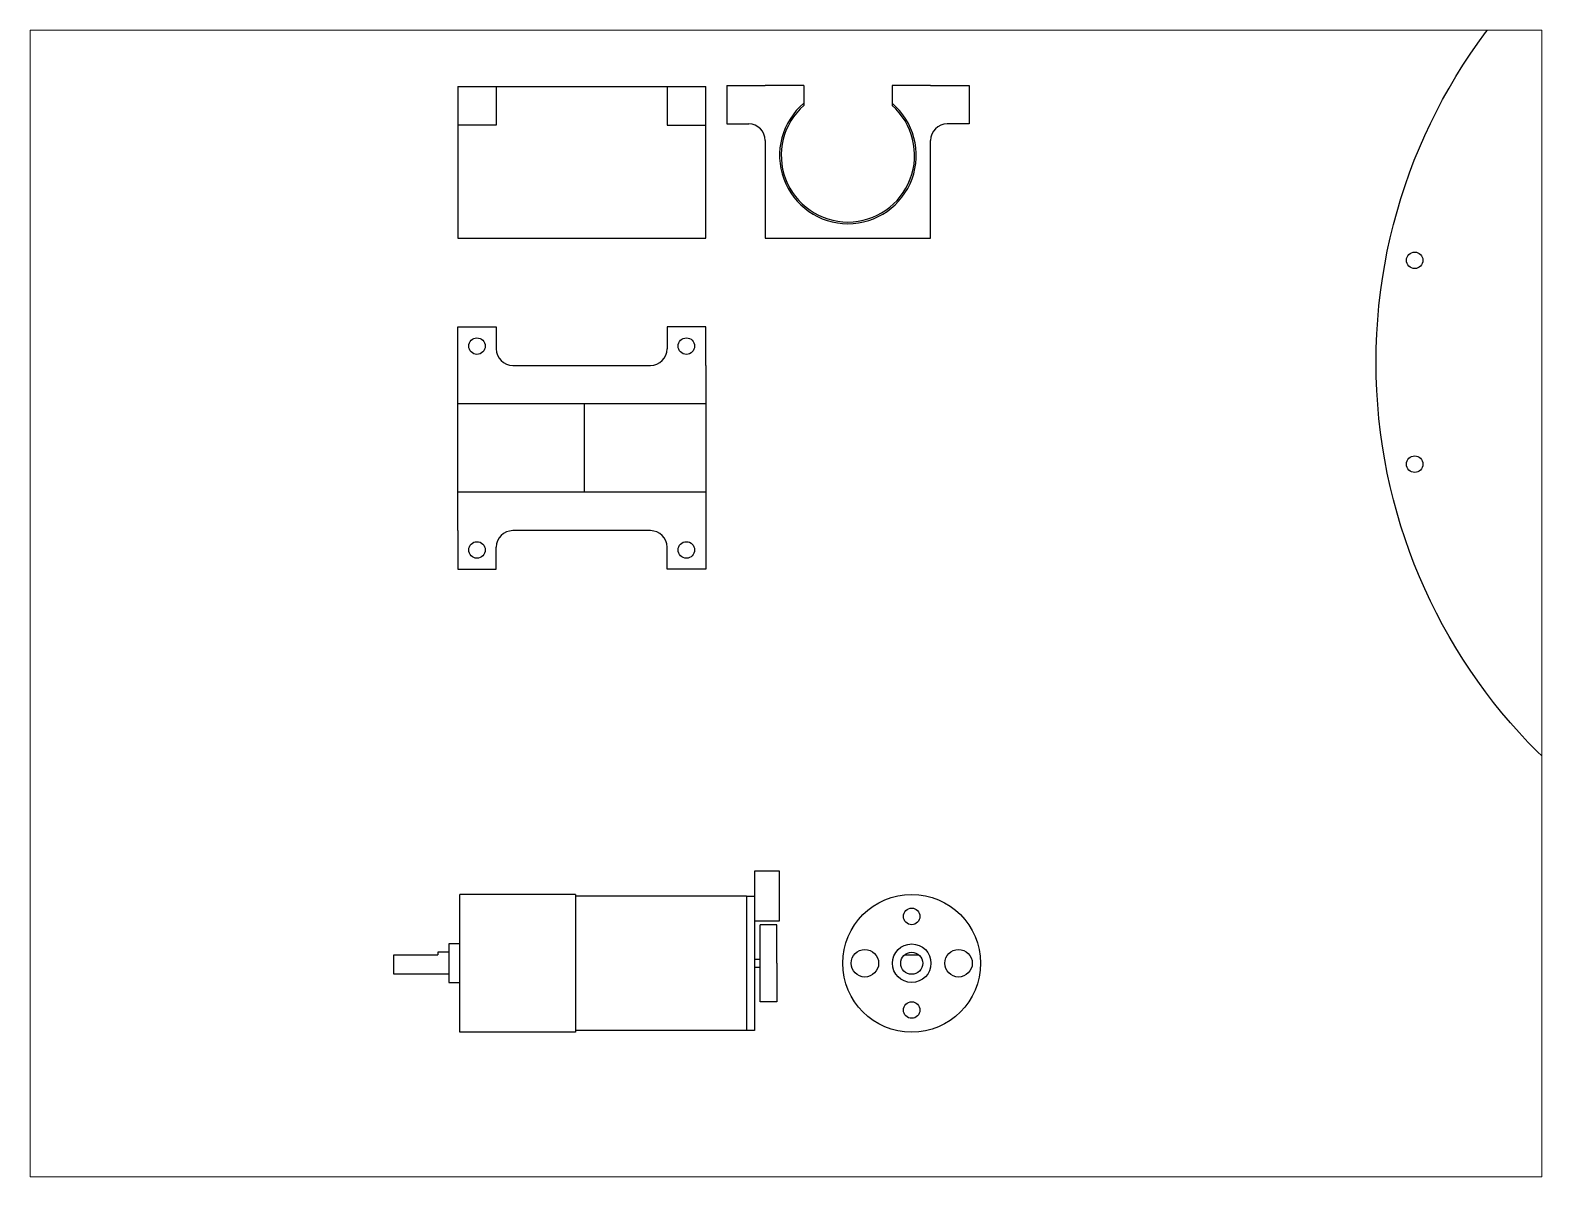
# Paper-space layout 'Layout1' of a CAD drawing. Header units: millimetres. Extents: x 26 to 231, y 20 to 176.
# The model-space entities are those that its viewports show. They can reach past a viewport. Long polylines and large blocks are cut down to what shows.
import ezdxf

# ---------------------------------------------------------------- set-up
doc = ezdxf.new("R2010")
doc.units = ezdxf.units.MM

msp = doc.modelspace()

# ---------------------------------------------------------------- linework, layer by layer
for p, q in [((1907.254, 1915.651), (1907.254, 1888.151)), ((1907.254, 1915.651), (1952.254, 1915.651)), ((1914.254, 1915.651), (1914.254, 1908.651)), ((1945.254, 1915.651), (1945.254, 1908.651)), ((1952.254, 1888.151), (1952.254, 1915.651)), ((1956.068, 1915.851), (1956.068, 1908.851)), ((1956.068, 1915.851), (1963.068, 1915.851)), ((1970.068, 1915.851), (1963.068, 1915.851)), ((1970.068, 1915.851), (1970.068, 1912.229)), ((1993.068, 1915.851), (1986.068, 1915.851)), ((1986.068, 1915.851), (1986.068, 1912.229)), ((1993.068, 1915.851), (2000.068, 1915.851)), ((2000.068, 1915.851), (2000.068, 1908.851)), ((1970.068, 1912.885), (1970.068, 1912.494)), ((1986.068, 1912.885), (1986.068, 1912.494)), ((1914.254, 1908.651), (1907.254, 1908.651)), ((1945.254, 1908.651), (1952.254, 1908.651)), ((1956.068, 1908.851), (1960.068, 1908.851)), ((2000.068, 1908.851), (1996.068, 1908.851)), ((1963.068, 1905.851), (1963.068, 1888.151)), ((1993.068, 1888.151), (1993.068, 1905.851)), ((1907.254, 1888.151), (1952.254, 1888.151)), ((1963.068, 1888.151), (1993.068, 1888.151)), ((2080.913, 1884.103), (2080.913, 1884.103)), ((1907.254, 1865.031), (1907.254, 1872.031)), ((1907.254, 1872.031), (1914.254, 1872.031)), ((1914.254, 1872.031), (1914.254, 1868.031)), ((1952.254, 1872.031), (1945.254, 1872.031)), ((1945.254, 1872.031), (1945.254, 1868.031)), ((1952.254, 1865.031), (1952.254, 1872.031)), ((1907.254, 1835.031), (1907.254, 1865.031)), ((1917.254, 1865.031), (1942.254, 1865.031)), ((1952.254, 1865.031), (1952.254, 1835.031)), ((1952.254, 1858.031), (1907.254, 1858.031)), ((1930.254, 1842.031), (1930.254, 1858.031)), ((1952.254, 1842.031), (1907.254, 1842.031)), ((1907.254, 1835.031), (1907.254, 1828.031)), ((1942.254, 1835.031), (1917.254, 1835.031)), ((1952.254, 1835.031), (1952.254, 1828.031)), ((1914.254, 1828.031), (1914.254, 1832.031)), ((1945.254, 1828.031), (1945.254, 1832.031)), ((1907.254, 1828.031), (1914.254, 1828.031)), ((1952.254, 1828.031), (1945.254, 1828.031)), ((1965.641, 1773.212), (1961.141, 1773.212)), ((1961.141, 1773.212), (1961.141, 1768.712)), ((1965.641, 1764.212), (1965.641, 1773.212)), ((1928.641, 1769.012), (1907.641, 1769.012)), ((1907.641, 1744.012), (1907.641, 1769.012)), ((1928.641, 1769.012), (1928.641, 1744.012)), ((1959.641, 1768.712), (1928.641, 1768.712)), ((1959.641, 1768.712), (1959.641, 1744.312)), ((1959.641, 1768.712), (1961.141, 1768.712)), ((1961.141, 1768.712), (1961.141, 1744.312)), ((1961.141, 1764.212), (1965.641, 1764.212)), ((1965.141, 1763.512), (1962.141, 1763.512)), ((1962.141, 1749.512), (1962.141, 1763.512)), ((1965.141, 1756.512), (1965.141, 1763.512)), ((1905.641, 1758.512), (1903.641, 1758.512)), ((1903.641, 1758.512), (1903.641, 1758.012)), ((1907.641, 1760.012), (1905.641, 1760.012)), ((1905.641, 1760.012), (1905.641, 1753.012)), ((1895.641, 1754.512), (1895.641, 1758.012)), ((1895.641, 1758.012), (1903.641, 1758.012)), ((1961.141, 1757.262), (1962.141, 1757.262)), ((1962.141, 1755.762), (1961.141, 1755.762)), ((1965.141, 1756.512), (1965.141, 1749.512)), ((1988.318, 1758.012), (1990.964, 1758.012)), ((1905.641, 1754.512), (1895.641, 1754.512)), ((1905.641, 1753.012), (1907.641, 1753.012)), ((1965.141, 1749.512), (1962.141, 1749.512)), ((1928.641, 1744.012), (1907.641, 1744.012)), ((1959.641, 1744.312), (1928.641, 1744.312)), ((1961.141, 1744.312), (1959.641, 1744.312))]:
    msp.add_line(p, q)
for centre, radius in [((2173.913, 1865.603), 100), ((2080.913, 1884.103), 1.5), ((1910.754, 1868.531), 1.5), ((1948.754, 1868.531), 1.5), ((2080.913, 1847.103), 1.5), ((1910.754, 1831.531), 1.5), ((1948.754, 1831.531), 1.5), ((1989.641, 1756.512), 12.5), ((1989.641, 1765.012), 1.5), ((1981.141, 1756.512), 2.5), ((1989.641, 1756.512), 3.5), ((1989.641, 1756.512), 2), ((1998.141, 1756.512), 2.5), ((1989.641, 1748.012), 1.5)]:
    msp.add_circle(centre, radius)
for centre, radius, start, end in [((1978.068, 1903.151), 12.4, 130.17777, 49.82223), ((1978.068, 1903.151), 12.1, 131.38817, 48.61183), ((1960.068, 1905.851), 3, 0, 90), ((1996.068, 1905.851), 3, 90, 180), ((1917.254, 1868.031), 3, 180, 270), ((1942.254, 1868.031), 3, 270, 0), ((1917.254, 1832.031), 3, 90, 180), ((1942.254, 1832.031), 3, 0, 90)]:
    msp.add_arc(centre, radius, start, end)

psp = doc.layouts.get("Layout1")

# ---------------------------------------------------------------- viewports
at = {"layer": '0'}
psp.add_viewport(center=(128.5, 97.5), size=(205.6, 156), view_center_point=(1966.831, 1821.81), view_height=208.1207, dxfattribs=at)

doc.saveas('drawing.dxf')
